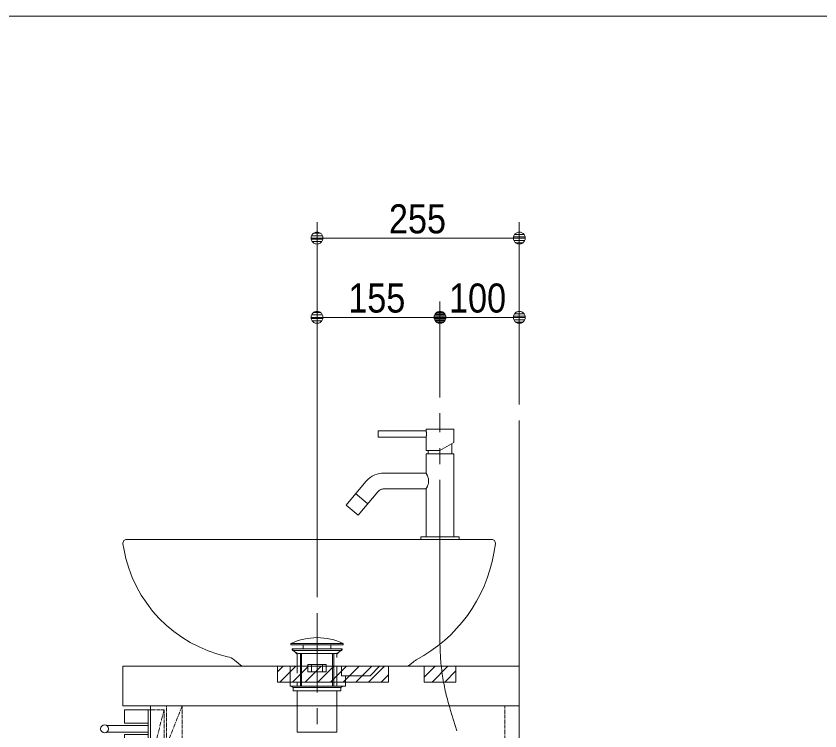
# Model space of a CAD drawing. Units: millimetres, scale not verified. Extents: x -6062 to 6062, y -3045 to 3045.
# Drawn here: x -4622 to -3608, y 1868 to 2770 of the extents above; entities that cross this region are included whole.
import ezdxf
from ezdxf.enums import TextEntityAlignment as Align

# ---------------------------------------------------------------- set-up
doc = ezdxf.new("R2010")
doc.units = ezdxf.units.MM
doc.header["$LTSCALE"] = 20
doc.linetypes.add('CHAIN1', pattern=[8, 5, -1, 1, -1])
doc.linetypes.add('DASHED1', pattern=[1.8, 1.2, -0.6])
for name, color, linetype, lineweight in [('0-0_1図面枠', 7, 'Continuous', 9), ('0-1_2寸法-1', 7, 'Continuous', 9), ('0-2_0', 7, 'Continuous', 9), ('0-3_5ボウル・キャビネット', 7, 'Continuous', 9), ('0-4_4給排水', 7, 'Continuous', 9)]:
    doc.layers.add(name, color=color, linetype=linetype, lineweight=lineweight)
doc.styles.add('ＭＳ Ｐゴシック', font='')
doc.styles.get('ＭＳ Ｐゴシック').set_extended_font_data('MS PGothic')

# ---------------------------------------------------------------- blocks, each defined once
blk = doc.blocks.new('グループ-2')
at = {"layer": '0-0_1図面枠'}
blk.add_lwpolyline([(-80000, 55400), (80000, 55400), (80000, -55400), (-80000, -55400)], close=True, dxfattribs=at)
blk = doc.blocks.new('図面枠')
at = {"layer": '0-0_1図面枠'}
blk.add_blockref('グループ-2', (0, 0), dxfattribs=at)
blk = doc.blocks.new('_Dot')
at = {"layer": '0-2_0'}
for p, q in [((-10, 0), (-20, 0)), ((9.78, 2), (-9.78, 2)), ((7.99, 6), (-7.99, 6)), ((9.16, -3.98), (-9.16, -3.98)), ((6, -7.98), (-6, -7.98))]:
    blk.add_line(p, q, dxfattribs=at)
for points in [[(10, 0), (9.92, 1.25), (9.69, 2.49), (9.3, 3.68), (8.76, 4.82), (8.09, 5.88), (7.29, 6.85), (6.37, 7.71), (5.36, 8.44), (4.26, 9.05), (3.09, 9.51), (1.87, 9.82), (0.63, 9.98), (-0.63, 9.98), (-1.87, 9.82), (-3.09, 9.51), (-4.26, 9.05), (-5.36, 8.44), (-6.37, 7.71), (-7.29, 6.85), (-8.09, 5.88), (-8.76, 4.82), (-9.3, 3.68), (-9.69, 2.49), (-9.92, 1.25), (-10, 0), (0, 0)], [(-10, 0), (-9.92, -1.25), (-9.69, -2.49), (-9.3, -3.68), (-8.76, -4.82), (-8.09, -5.88), (-7.29, -6.85), (-6.37, -7.71), (-5.36, -8.44), (-4.26, -9.05), (-3.09, -9.51), (-1.87, -9.82), (-0.63, -9.98), (0.63, -9.98), (1.87, -9.82), (3.09, -9.51), (4.26, -9.05), (5.36, -8.44), (6.37, -7.71), (7.29, -6.85), (8.09, -5.88), (8.76, -4.82), (9.3, -3.68), (9.69, -2.49), (9.92, -1.25), (10, 0), (0, 0)]]:
    blk.add_lwpolyline(points, close=True, dxfattribs=at)
blk = doc.blocks.new('グループ-4')
at = {"layer": '0-3_5ボウル・キャビネット', "linetype": 'CHAIN1'}
for p, q in [((-52500, 38000), (-52900, 37000)), ((-52960, 37900), (-53360, 36320)), ((-52960, 34800), (-53360, 33220)), ((-52900, 32520), (-52580, 33720)), ((-52960, 32940), (-53360, 31360)), ((-52960, 29840), (-53360, 28260))]:
    blk.add_line(p, q, dxfattribs=at)
at = {"layer": '0-3_5ボウル・キャビネット', "linetype": 'DASHED1'}
blk.add_line((-44360, 38000), (-44360, 28500), dxfattribs=at)
at = {"layer": '0-3_5ボウル・キャビネット'}
for points in [[(-54000, 39000), (-44000, 39000), (-44000, 38000), (-54000, 38000)], [(-53300, 38000), (-44000, 38000), (-44000, 28200), (-53300, 28200)], [(-53960, 37900), (-53360, 37900), (-53360, 37560), (-53960, 37560)], [(-53960, 37280), (-53360, 37280), (-53360, 36940), (-53960, 36940)], [(-53960, 36660), (-53360, 36660), (-53360, 36320), (-53960, 36320)], [(-53960, 36040), (-53360, 36040), (-53360, 35700), (-53960, 35700)], [(-53960, 35420), (-53360, 35420), (-53360, 35080), (-53960, 35080)], [(-53960, 34800), (-53360, 34800), (-53360, 34460), (-53960, 34460)], [(-53960, 34180), (-53360, 34180), (-53360, 33840), (-53960, 33840)], [(-53960, 33560), (-53360, 33560), (-53360, 33220), (-53960, 33220)], [(-53960, 32940), (-53360, 32940), (-53360, 32600), (-53960, 32600)], [(-53960, 32320), (-53360, 32320), (-53360, 31980), (-53960, 31980)], [(-53960, 31700), (-53360, 31700), (-53360, 31360), (-53960, 31360)], [(-53960, 31080), (-53360, 31080), (-53360, 30740), (-53960, 30740)], [(-53960, 30460), (-53360, 30460), (-53360, 30120), (-53960, 30120)], [(-53960, 29840), (-53360, 29840), (-53360, 29500), (-53960, 29500)], [(-53960, 29220), (-53360, 29220), (-53360, 28880), (-53960, 28880)], [(-53960, 28600), (-53360, 28600), (-53360, 28260), (-53960, 28260)], [(-52650, 28200), (-51950, 28200), (-51950, 25200), (-52650, 25200)], [(-44950, 28200), (-44250, 28200), (-44250, 25200), (-44950, 25200)]]:
    blk.add_lwpolyline(points, close=True, dxfattribs=at)
at = {"layer": '0-3_5ボウル・キャビネット', "linetype": 'DASHED1'}
for points in [[(-52900, 38000), (-52500, 38000), (-52500, 37000), (-52900, 37000)], [(-53360, 37900), (-52960, 37900), (-52960, 33220), (-53360, 33220)], [(-53360, 37900), (-52960, 37900), (-52960, 36320), (-53360, 36320)], [(-52960, 36620), (-45060, 36620), (-45060, 33920), (-52960, 33920)], [(-51460, 36620), (-51160, 36620), (-51160, 33920), (-51460, 33920)], [(-45360, 36620), (-45060, 36620), (-45060, 33920), (-45360, 33920)], [(-53360, 34800), (-52960, 34800), (-52960, 33220), (-53360, 33220)], [(-52900, 33720), (-52580, 33720), (-52580, 32520), (-52900, 32520)], [(-53360, 32940), (-52960, 32940), (-52960, 28260), (-53360, 28260)], [(-53360, 32940), (-52960, 32940), (-52960, 31360), (-53360, 31360)], [(-52960, 31660), (-45060, 31660), (-45060, 28960), (-52960, 28960)], [(-48460, 31660), (-48160, 31660), (-48160, 28960), (-48460, 28960)], [(-45360, 31660), (-45060, 31660), (-45060, 28960), (-45360, 28960)], [(-53360, 29840), (-52960, 29840), (-52960, 28260), (-53360, 28260)]]:
    blk.add_lwpolyline(points, close=True, dxfattribs=at)
at = {"layer": '0-3_5ボウル・キャビネット'}
for points in [[(-54400, 37500), (-53360, 37500), (-53360, 37340), (-54400, 37340)], [(-54400, 32540), (-53360, 32540), (-53360, 32380), (-54400, 32380)]]:
    blk.add_lwpolyline(points, dxfattribs=at)
at = {"layer": '0-3_5ボウル・キャビネット', "linetype": 'DASHED1'}
blk.add_lwpolyline([(-44000, 28500), (-52900, 28500), (-52900, 28200)], dxfattribs=at)
at = {"layer": '0-3_5ボウル・キャビネット'}
for centre in [(-54460, 37420), (-54460, 32460)]:
    blk.add_circle(centre, 100, dxfattribs=at)
blk = doc.blocks.new('グループ-5')
at = {"layer": '0-3_5ボウル・キャビネット'}
blk.add_lwpolyline([(-56000, 25200), (-44000, 25200), (-44000, 45200)], dxfattribs=at)
blk.add_blockref('グループ-4', (0, 0), dxfattribs=at)

msp = doc.modelspace()

# ---------------------------------------------------------------- linework, layer by layer
at = {"layer": '0-1_2寸法-1'}
for p, q in [((-4242.5, 2410), (-4242.5, 2510)), ((-3987.5, 2410), (-3987.5, 2510)), ((-4227.49, 2490), (-4002.51, 2490)), ((-4242.5, 2037), (-4242.5, 2410)), ((-4087.5, 2289), (-4087.5, 2410)), ((-4087.5, 2289), (-4087.5, 2410)), ((-3987.5, 2280), (-3987.5, 2410)), ((-4102.51, 2390), (-4227.49, 2390)), ((-4072.49, 2390), (-4002.51, 2390))]:
    msp.add_line(p, q, dxfattribs=at)
at = {"layer": '0-3_5ボウル・キャビネット'}
for p, q in [((-4022.5, 2110), (-4482.5, 2110)), ((-4487.42, 2104.13), (-4486.44, 2098.56)), ((-4019.61, 2092.6), (-4017.58, 2104.13)), ((-4346.79, 1957.8), (-4337.5, 1950)), ((-4292.5, 1943), (-4285.5, 1950)), ((-4289.5, 1930), (-4269.5, 1950)), ((-4273.5, 1930), (-4253.5, 1950)), ((-4257.5, 1930), (-4237.5, 1950)), ((-4241.5, 1930), (-4221.5, 1950)), ((-4225.5, 1930), (-4205.5, 1950)), ((-4209.5, 1930), (-4189.5, 1950)), ((-4193.5, 1930), (-4173.5, 1950)), ((-4177.5, 1930), (-4157.5, 1950)), ((-4107.5, 1936), (-4093.5, 1950)), ((-4097.5, 1930), (-4077.5, 1950)), ((-4161.5, 1930), (-4152.5, 1939)), ((-4081.5, 1930), (-4067.5, 1944))]:
    msp.add_line(p, q, dxfattribs=at)
at = {"layer": '0-3_5ボウル・キャビネット', "linetype": 'DASHED1'}
msp.add_lwpolyline([(-4274.5, 1972), (-4267.5, 1965), (-4267.5, 1925), (-4217.5, 1925), (-4217.5, 1965), (-4210.5, 1972)], dxfattribs=at)
at = {"layer": '0-3_5ボウル・キャビネット'}
for points in [[(-4337.5, 1950), (-4127.5, 1950), (-4120.89, 1955.55)], [(-4276.65, 1950), (-4276.65, 1925), (-4206.65, 1925), (-4206.65, 1937.5)], [(-4163.65, 1950), (-4175.65, 1938), (-4211.65, 1938), (-4211.65, 1950)]]:
    msp.add_lwpolyline(points, dxfattribs=at)
for points in [[(-4292.5, 1930), (-4292.5, 1950), (-4152.5, 1950), (-4152.5, 1930)], [(-4067.5, 1930), (-4067.5, 1950), (-4107.5, 1950), (-4107.5, 1930)]]:
    msp.add_lwpolyline(points, close=True, dxfattribs=at)
at = {"layer": '0-3_5ボウル・キャビネット', "linetype": 'DASHED1'}
for points in [[(-4292.5, 1930), (-4292.5, 1950), (-4152.5, 1950), (-4152.5, 1930)], [(-4067.5, 1930), (-4067.5, 1950), (-4107.5, 1950), (-4107.5, 1930)]]:
    msp.add_lwpolyline(points, close=True, dxfattribs=at)
at = {"layer": '0-3_5ボウル・キャビネット'}
for centre, radius, start, end in [((-4482.5, 2105), 5, 90, 138.0125), ((-4022.5, 2105), 5, 41.9875, 90), ((-4482.5, 2105), 5, 138.0125, 190), ((-4022.5, 2105), 5, 350, 41.9875), ((-4319.02, 2128.08), 170, 190, 257.65513), ((-4206.72, 2125.59), 190, 298.03138, 350), ((-4359.65, 1942.47), 20, 50, 77.65513), ((-4108.03, 1940.23), 20, 118.03138, 130)]:
    msp.add_arc(centre, radius, start, end, dxfattribs=at)
at = {"layer": '0-4_4給排水', "linetype": 'CHAIN1'}
for p, q in [((-4087.5, 2085), (-4087.5, 2269)), ((-4242.5, 2017), (-4242.5, 1581)), ((-4066.03, 1868.36), (-4074.47, 1895.31))]:
    msp.add_line(p, q, dxfattribs=at)
at = {"layer": '0-4_4給排水'}
for p, q in [((-4072.5, 2230.66), (-4072.5, 2218)), ((-4102.5, 2222), (-4102.5, 2218)), ((-4178.61, 2154.8), (-4193.93, 2167.66)), ((-4263.5, 1966), (-4263.5, 1925)), ((-4262, 1966), (-4262, 1925)), ((-4223, 1966), (-4223, 1925)), ((-4221.5, 1966), (-4221.5, 1925))]:
    msp.add_line(p, q, dxfattribs=at)
for points in [[(-4165.5, 2239), (-4105, 2239), (-4105, 2222), (-4087.5, 2222), (-4070, 2232.1), (-4070, 2249), (-4105, 2249), (-4105, 2247), (-4165.5, 2247)], [(-4161.13, 2193.45), (-4164.06, 2193.02), (-4166.93, 2192.29), (-4169.71, 2191.29), (-4172.83, 2189.77), (-4175.76, 2187.91), (-4178.53, 2185.64), (-4181.07, 2182.98), (-4181.16, 2182.88), (-4206.01, 2153.26), (-4190.69, 2140.4), (-4165.83, 2170.03), (-4165.01, 2170.89), (-4164.1, 2171.66), (-4163.09, 2172.31), (-4162.02, 2172.83), (-4161.09, 2173.16), (-4160.13, 2173.4), (-4159.16, 2173.55), (-4158.17, 2173.6), (-4105, 2173.6), (-4105, 2113), (-4070, 2113), (-4070, 2218), (-4105, 2218), (-4105, 2193.6), (-4158.17, 2193.6)], [(-4063.5, 2110), (-4111.5, 2110), (-4111.5, 2113), (-4063.5, 2113)], [(-4275.5, 1978.5), (-4209.5, 1978.5), (-4209.5, 1977), (-4275.5, 1977)], [(-4273.5, 1972), (-4211.5, 1972), (-4211.5, 1970), (-4273.5, 1970)], [(-4266.56, 1966), (-4273.5, 1970), (-4211.5, 1970), (-4218.51, 1966)], [(-4260, 1977), (-4225, 1977), (-4225, 1972), (-4260, 1972)], [(-4254, 1952), (-4231, 1952), (-4231, 1943), (-4254, 1943)], [(-4249.5, 1952), (-4235.5, 1952), (-4235.5, 1943), (-4249.5, 1943)], [(-4272.5, 1923), (-4275, 1925), (-4210, 1925), (-4212.5, 1923)], [(-4272.5, 1923), (-4212.5, 1923), (-4212.5, 1919), (-4272.5, 1919)], [(-4267.5, 1919), (-4217.5, 1919), (-4217.5, 1867), (-4267.5, 1867)]]:
    msp.add_lwpolyline(points, close=True, dxfattribs=at)
for points in [[(-4105, 2247), (-4105, 2246.98), (-4104.98, 2246.92), (-4104.96, 2246.82), (-4104.93, 2246.68), (-4104.89, 2246.51), (-4104.85, 2246.3), (-4104.81, 2246.06), (-4104.76, 2245.8), (-4104.72, 2245.5), (-4104.68, 2245.19), (-4104.64, 2244.85), (-4104.6, 2244.5), (-4104.57, 2244.14), (-4104.55, 2243.77), (-4104.54, 2243.39), (-4104.54, 2243), (-4104.54, 2242.8), (-4104.54, 2242.59), (-4104.56, 2242.2), (-4104.58, 2241.81), (-4104.61, 2241.43), (-4104.65, 2241.08), (-4104.69, 2240.74), (-4104.73, 2240.42), (-4104.78, 2240.14), (-4104.82, 2239.88), (-4104.86, 2239.65), (-4104.9, 2239.45), (-4104.94, 2239.29), (-4104.96, 2239.16), (-4104.98, 2239.07), (-4105, 2239.02), (-4105, 2239)], [(-4105, 2193.6), (-4104.97, 2193.55), (-4104.88, 2193.39), (-4104.74, 2193.14), (-4104.55, 2192.8), (-4104.33, 2192.37), (-4104.07, 2191.85), (-4103.78, 2191.27), (-4103.49, 2190.62), (-4103.19, 2189.91), (-4102.89, 2189.14), (-4102.62, 2188.31), (-4102.37, 2187.44), (-4102.16, 2186.52), (-4101.99, 2185.56), (-4101.89, 2184.58), (-4101.86, 2183.57), (-4101.9, 2182.57), (-4102, 2181.58), (-4102.17, 2180.61), (-4102.39, 2179.68), (-4102.64, 2178.8), (-4102.92, 2177.97), (-4103.22, 2177.2), (-4103.52, 2176.49), (-4103.82, 2175.85), (-4104.1, 2175.28), (-4104.35, 2174.78), (-4104.57, 2174.36), (-4104.76, 2174.03), (-4104.89, 2173.79), (-4104.97, 2173.65), (-4105, 2173.6)]]:
    msp.add_lwpolyline(points, dxfattribs=at)
at = {"layer": '0-4_4給排水', "linetype": 'CHAIN1'}
msp.add_lwpolyline([(-4087.5, 1980.52), (-4087.5, 1987.97), (-4087.5, 2013.66), (-4087.5, 2110)], dxfattribs=at)
at = {"layer": '0-4_4給排水'}
msp.add_arc((-4242.5, 1909.65), 76.35, 64.39147, 115.60853, dxfattribs=at)
at = {"layer": '0-4_4給排水', "linetype": 'CHAIN1'}
msp.add_arc((-3802.38, 1980.52), 285.12, 180, 197.38872, dxfattribs=at)

# ---------------------------------------------------------------- block references
at = {"layer": '0-0_1図面枠', "xscale": 0.05, "yscale": 0.05}
msp.add_blockref('図面枠', (-1787.5, 0), dxfattribs=at)
at = {"layer": '0-1_2寸法-1', "xscale": 0.7503418, "yscale": 0.7503418, "rotation": 180}
for p in [(-4242.5, 2490), (-4242.5, 2390), (-4087.5, 2390)]:
    msp.add_blockref('_Dot', p, dxfattribs=at)
at = {"layer": '0-1_2寸法-1', "xscale": 0.7503418, "yscale": 0.7503418}
for p in [(-3987.5, 2490), (-4087.5, 2390), (-3987.5, 2390)]:
    msp.add_blockref('_Dot', p, dxfattribs=at)
at = {"layer": '0-3_5ボウル・キャビネット', "xscale": 0.05, "yscale": 0.05}
msp.add_blockref('グループ-5', (-1787.5, 0), dxfattribs=at)

# ---------------------------------------------------------------- texts
at = {"layer": '0-1_2寸法-1', "style": 'ＭＳ Ｐゴシック', "width": 0.9}
for s, p in [('255', (-4151.89, 2484.94)), ('155', (-4203.22, 2385.04)), ('100', (-4076.11, 2385.04))]:
    msp.add_text(s, height=36.66, dxfattribs=at).set_placement(p, align=Align.BOTTOM_LEFT)

doc.saveas('drawing.dxf')
